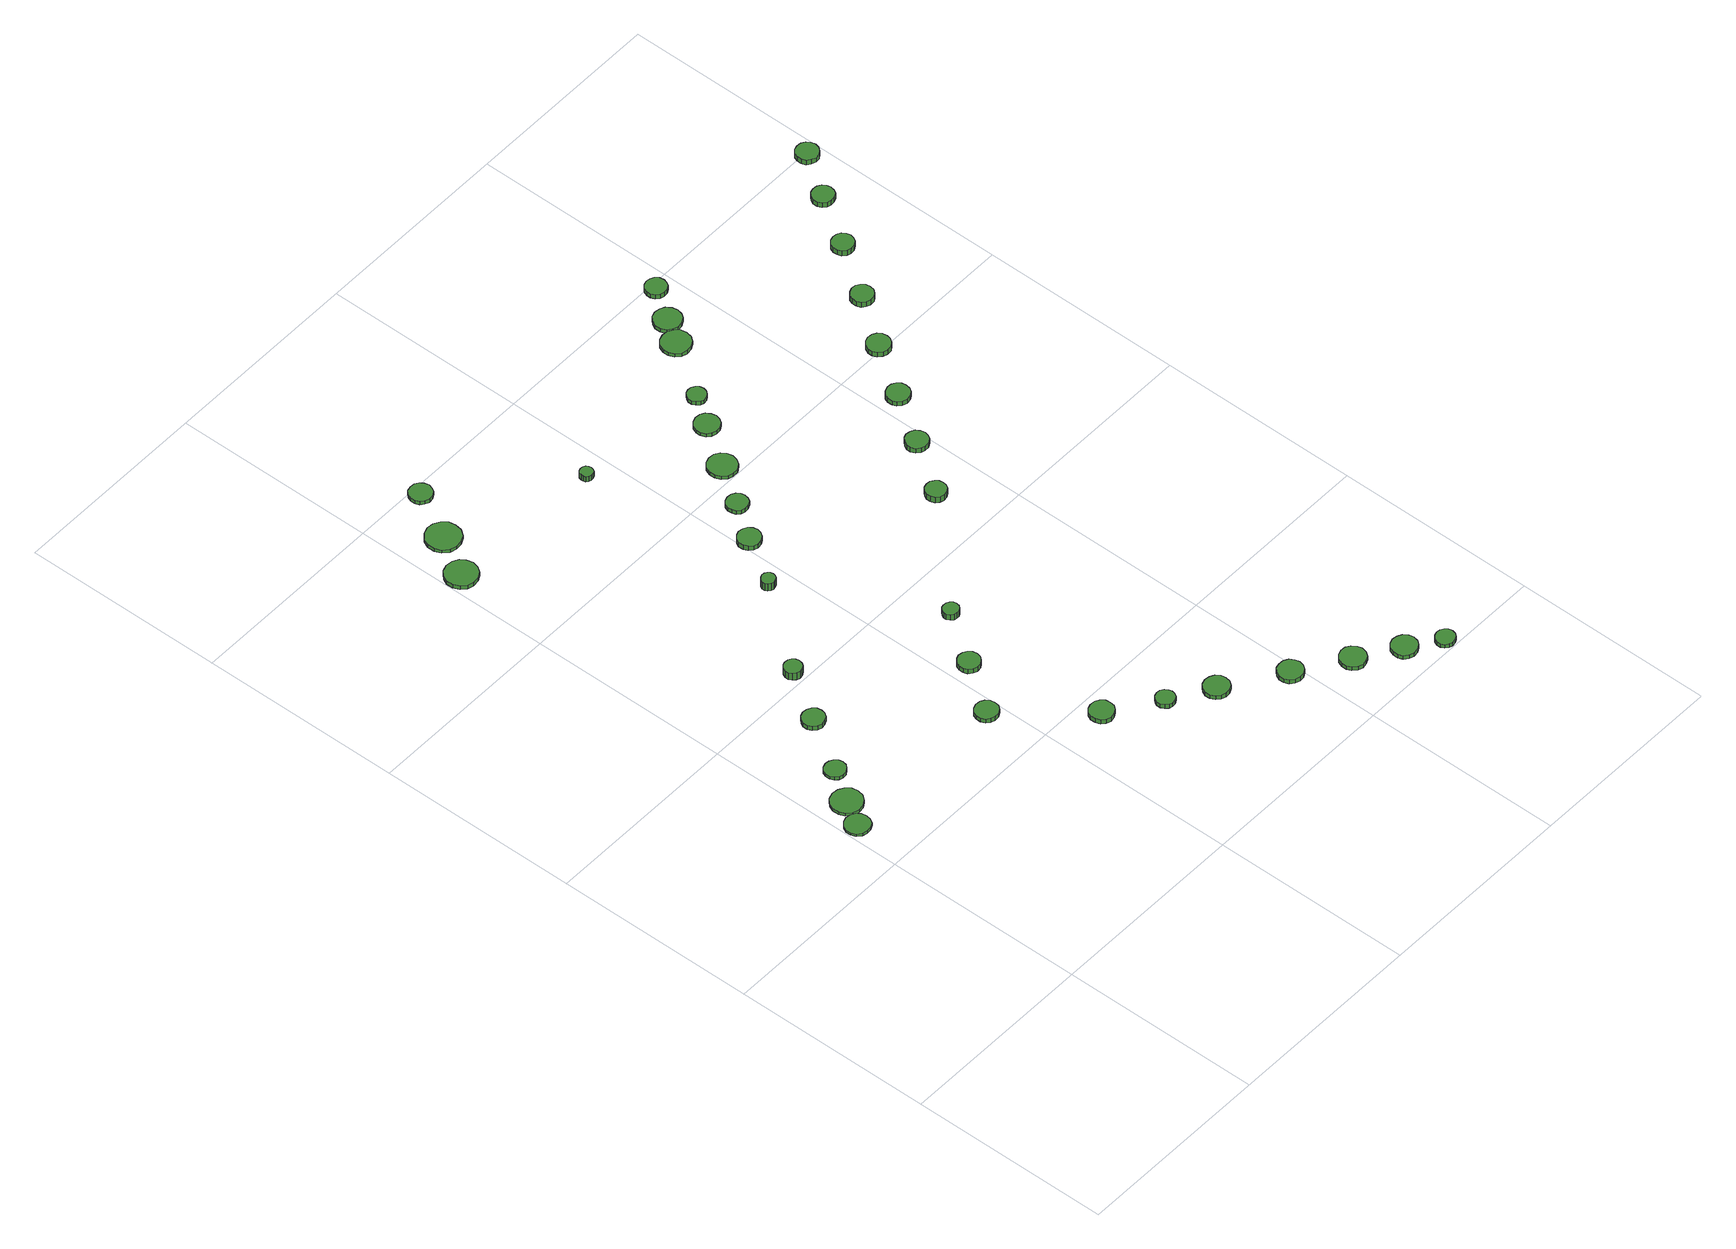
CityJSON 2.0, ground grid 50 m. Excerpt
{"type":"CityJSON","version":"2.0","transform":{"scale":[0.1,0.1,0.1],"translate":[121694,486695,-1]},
"CityObjects":{
"tree1":{"type":"SolitaryVegetationObject","attributes":{"function":"something"},"geometry":[{"type":"MultiSurface","lod":"1","boundaries":[[[0,1,2,3,4,5,6,7,8,9,10,11,12,13,14]],[[15,16,17,18,19,20,21,22,23,24,25,26,27,28,29]],[[0,29,28,1]],[[1,28,27,2]],[[2,27,26,3]],[[3,26,25,4]],[[4,25,24,5]],[[5,24,23,6]],[[6,23,22,7]],[[7,22,21,8]],[[8,21,20,9]],[[9,20,19,10]],[[10,19,18,11]],[[11,18,17,12]],[[12,17,16,13]],[[13,16,15,14]],[[14,15,29,0]]]}]},
"tree2":{"type":"SolitaryVegetationObject","attributes":{"function":"something"},"geometry":[{"type":"MultiSurface","lod":"1","boundaries":[[[30,31,32,33,34,35,36,37,38,39,40,41,42,43,44]],[[45,46,47,48,49,50,51,52,53,54,55,56,57,58,59]],[[30,59,58,31]],[[31,58,57,32]],[[32,57,56,33]],[[33,56,55,34]],[[34,55,54,35]],[[35,54,53,36]],[[36,53,52,37]],[[37,52,51,38]],[[38,51,50,39]],[[39,50,49,40]],[[40,49,48,41]],[[41,48,47,42]],[[42,47,46,43]],[[43,46,45,44]],[[44,45,59,30]]]}]},
"tree3":{"type":"SolitaryVegetationObject","attributes":{"function":"something"},"geometry":[{"type":"MultiSurface","lod":"1","boundaries":[[[60,61,62,63,64,65,66,67,68,69,70,71,72,73,74]],[[75,76,77,78,79,80,81,82,83,84,85,86,87,88,89]],[[60,89,88,61]],[[61,88,87,62]],[[62,87,86,63]],[[63,86,85,64]],[[64,85,84,65]],[[65,84,83,66]],[[66,83,82,67]],[[67,82,81,68]],[[68,81,80,69]],[[69,80,79,70]],[[70,79,78,71]],[[71,78,77,72]],[[72,77,76,73]],[[73,76,75,74]],[[74,75,89,60]]]}]},
"tree4":{"type":"SolitaryVegetationObject","attributes":{"function":"something"},"geometry":[{"type":"MultiSurface","lod":"1","boundaries":[[[90,91,92,93,94,95,96,97,98,99,100,101,102,103,104]],[[105,106,107,108,109,110,111,112,113,114,115,116,117,118,119]],[[90,119,118,91]],[[91,118,117,92]],[[92,117,116,93]],[[93,116,115,94]],[[94,115,114,95]],[[95,114,113,96]],[[96,113,112,97]],[[97,112,111,98]],[[98,111,110,99]],[[99,110,109,100]],[[100,109,108,101]],[[101,108,107,102]],[[102,107,106,103]],[[103,106,105,104]],[[104,105,119,90]]]}]},
"tree5":{"type":"SolitaryVegetationObject","attributes":{"function":"something"},"geometry":[{"type":"MultiSurface","lod":"1","boundaries":[[[120,121,122,123,124,125,126,127,128,129,130,131,132,133,134]],[[135,136,137,138,139,140,141,142,143,144,145,146,147,148,149]],[[120,149,148,121]],[[121,148,147,122]],[[122,147,146,123]],[[123,146,145,124]],[[124,145,144,125]],[[125,144,143,126]],[[126,143,142,127]],[[127,142,141,128]],[[128,141,140,129]],[[129,140,139,130]],[[130,139,138,131]],[[131,138,137,132]],[[132,137,136,133]],[[133,136,135,134]],[[134,135,149,120]]]}]},
"tree6":{"type":"SolitaryVegetationObject","attributes":{"function":"something"},"geometry":[{"type":"MultiSurface","lod":"1","boundaries":[[[150,151,152,153,154,155,156,157,158,159,160,161,162,163,164]],[[165,166,167,168,169,170,171,172,173,174,175,176,177,178,179]],[[150,179,178,151]],[[151,178,177,152]],[[152,177,176,153]],[[153,176,175,154]],[[154,175,174,155]],[[155,174,173,156]],[[156,173,172,157]],[[157,172,171,158]],[[158,171,170,159]],[[159,170,169,160]],[[160,169,168,161]],[[161,168,167,162]],[[162,167,166,163]],[[163,166,165,164]],[[164,165,179,150]]]}]},
"tree7":{"type":"SolitaryVegetationObject","attributes":{"function":"something"},"geometry":[{"type":"MultiSurface","lod":"1","boundaries":[[[180,181,182,183,184,185,186,187,188,189,190,191,192,193,194]],[[195,196,197,198,199,200,201,202,203,204,205,206,207,208,209]],[[180,209,208,181]],[[181,208,207,182]],[[182,207,206,183]],[[183,206,205,184]],[[184,205,204,185]],[[185,204,203,186]],[[186,203,202,187]],[[187,202,201,188]],[[188,201,200,189]],[[189,200,199,190]],[[190,199,198,191]],[[191,198,197,192]],[[192,197,196,193]],[[193,196,195,194]],[[194,195,209,180]]]}]},
"tree8":{"type":"SolitaryVegetationObject","attributes":{"function":"something"},"geometry":[{"type":"MultiSurface","lod":"1","boundaries":[[[210,211,212,213,214,215,216,217,218,219,220,221,222,223,224]],[[225,226,227,228,229,230,231,232,233,234,235,236,237,238,239]],[[210,239,238,211]],[[211,238,237,212]],[[212,237,236,213]],[[213,236,235,214]],[[214,235,234,215]],[[215,234,233,216]],[[216,233,232,217]],[[217,232,231,218]],[[218,231,230,219]],[[219,230,229,220]],[[220,229,228,221]],[[221,228,227,222]],[[222,227,226,223]],[[223,226,225,224]],[[224,225,239,210]]]}]},
"tree9":{"type":"SolitaryVegetationObject","attributes":{"function":"something"},"geometry":[{"type":"MultiSurface","lod":"1","boundaries":[[[240,241,242,243,244,245,246,247,248,249,250,251,252,253,254]],[[255,256,257,258,259,260,261,262,263,264,265,266,267,268,269]],[[240,269,268,241]],[[241,268,267,242]],[[242,267,266,243]],[[243,266,265,244]],[[244,265,264,245]],[[245,264,263,246]],[[246,263,262,247]],[[247,262,261,248]],[[248,261,260,249]],[[249,260,259,250]],[[250,259,258,251]],[[251,258,257,252]],[[252,257,256,253]],[[253,256,255,254]],[[254,255,269,240]]]}]},
"tree10":{"type":"SolitaryVegetationObject","attributes":{"function":"something"},"geometry":[{"type":"MultiSurface","lod":"1","boundaries":[[[270,271,272,273,274,275,276,277,278,279,280,281,282,283,284]],[[285,286,287,288,289,290,291,292,293,294,295,296,297,298,299]],[[270,299,298,271]],[[271,298,297,272]],[[272,297,296,273]],[[273,296,295,274]],[[274,295,294,275]],[[275,294,293,276]],[[276,293,292,277]],[[277,292,291,278]],[[278,291,290,279]],[[279,290,289,280]],[[280,289,288,281]],[[281,288,287,282]],[[282,287,286,283]],[[283,286,285,284]],[[284,285,299,270]]]}]},
"tree11":{"type":"SolitaryVegetationObject","attributes":{"function":"something"},"geometry":[{"type":"MultiSurface","lod":"1","boundaries":[[[300,301,302,303,304,305,306,307,308,309,310,311,312,313,314]],[[315,316,317,318,319,320,321,322,323,324,325,326,327,328,329]],[[300,329,328,301]],[[301,328,327,302]],[[302,327,326,303]],[[303,326,325,304]],[[304,325,324,305]],[[305,324,323,306]],[[306,323,322,307]],[[307,322,321,308]],[[308,321,320,309]],[[309,320,319,310]],[[310,319,318,311]],[[311,318,317,312]],[[312,317,316,313]],[[313,316,315,314]],[[314,315,329,300]]]}]},
"tree12":{"type":"SolitaryVegetationObject","attributes":{"function":"something"},"geometry":[{"type":"MultiSurface","lod":"1","boundaries":[[[330,331,332,333,334,335,336,337,338,339,340,341,342,343,344]],[[345,346,347,348,349,350,351,352,353,354,355,356,357,358,359]],[[330,359,358,331]],[[331,358,357,332]],[[332,357,356,333]],[[333,356,355,334]],[[334,355,354,335]],[[335,354,353,336]],[[336,353,352,337]],[[337,352,351,338]],[[338,351,350,339]],[[339,350,349,340]],[[340,349,348,341]],[[341,348,347,342]],[[342,347,346,343]],[[343,346,345,344]],[[344,345,359,330]]]}]},
"tree13":{"type":"SolitaryVegetationObject","attributes":{"function":"something"},"geometry":[{"type":"MultiSurface","lod":"1","boundaries":[[[360,361,362,363,364,365,366,367,368,369,370,371,372,373,374]],[[375,376,377,378,379,380,381,382,383,384,385,386,387,388,389]],[[360,389,388,361]],[[361,388,387,362]],[[362,387,386,363]],[[363,386,385,364]],[[364,385,384,365]],[[365,384,383,366]],[[366,383,382,367]],[[367,382,381,368]],[[368,381,380,369]],[[369,380,379,370]],[[370,379,378,371]],[[371,378,377,372]],[[372,377,376,373]],[[373,376,375,374]],[[374,375,389,360]]]}]},
"tree14":{"type":"SolitaryVegetationObject","attributes":{"function":"something"},"geometry":[{"type":"MultiSurface","lod":"1","boundaries":[[[390,391,392,393,394,395,396,397,398,399,400,401,402,403,404]],[[405,406,407,408,409,410,411,412,413,414,415,416,417,418,419]],[[390,419,418,391]],[[391,418,417,392]],[[392,417,416,393]],[[393,416,415,394]],[[394,415,414,395]],[[395,414,413,396]],[[396,413,412,397]],[[397,412,411,398]],[[398,411,410,399]],[[399,410,409,400]],[[400,409,408,401]],[[401,408,407,402]],[[402,407,406,403]],[[403,406,405,404]],[[404,405,419,390]]]}]},
"tree15":{"type":"SolitaryVegetationObject","attributes":{"function":"something"},"geometry":[{"type":"MultiSurface","lod":"1","boundaries":[[[420,421,422,423,424,425,426,427,428,429,430,431,432,433,434]],[[435,436,437,438,439,440,441,442,443,444,445,446,447,448,449]],[[420,449,448,421]],[[421,448,447,422]],[[422,447,446,423]],[[423,446,445,424]],[[424,445,444,425]],[[425,444,443,426]],[[426,443,442,427]],[[427,442,441,428]],[[428,441,440,429]],[[429,440,439,430]],[[430,439,438,431]],[[431,438,437,432]],[[432,437,436,433]],[[433,436,435,434]],[[434,435,449,420]]]}]},
"tree16":{"type":"SolitaryVegetationObject","attributes":{"function":"something"},"geometry":[{"type":"MultiSurface","lod":"1","boundaries":[[[450,451,452,453,454,455,456,457,458,459,460,461,462,463,464]],[[465,466,467,468,469,470,471,472,473,474,475,476,477,478,479]],[[450,479,478,451]],[[451,478,477,452]],[[452,477,476,453]],[[453,476,475,454]],[[454,475,474,455]],[[455,474,473,456]],[[456,473,472,457]],[[457,472,471,458]],[[458,471,470,459]],[[459,470,469,460]],[[460,469,468,461]],[[461,468,467,462]],[[462,467,466,463]],[[463,466,465,464]],[[464,465,479,450]]]}]},
"tree17":{"type":"SolitaryVegetationObject","attributes":{"function":"something"},"geometry":[{"type":"MultiSurface","lod":"1","boundaries":[[[480,481,482,483,484,485,486,487,488,489,490,491,492,493,494]],[[495,496,497,498,499,500,501,502,503,504,505,506,507,508,509]],[[480,509,508,481]],[[481,508,507,482]],[[482,507,506,483]],[[483,506,505,484]],[[484,505,504,485]],[[485,504,503,486]],[[486,503,502,487]],[[487,502,501,488]],[[488,501,500,489]],[[489,500,499,490]],[[490,499,498,491]],[[491,498,497,492]],[[492,497,496,493]],[[493,496,495,494]],[[494,495,509,480]]]}]},
"tree18":{"type":"SolitaryVegetationObject","attributes":{"function":"something"}},
"tree19":{"type":"SolitaryVegetationObject","attributes":{"function":"something"},"geometry":[{"type":"MultiSurface","lod":"1","boundaries":[[[510,511,512,513,514,515,516,517,518,519,520,521,522,523,524]],[[525,526,527,528,529,530,531,532,533,534,535,536,537,538,539]],[[510,539,538,511]],[[511,538,537,512]],[[512,537,536,513]],[[513,536,535,514]],[[514,535,534,515]],[[515,534,533,516]],[[516,533,532,517]],[[517,532,531,518]],[[518,531,530,519]],[[519,530,529,520]],[[520,529,528,521]],[[521,528,527,522]],[[522,527,526,523]],[[523,526,525,524]],[[524,525,539,510]]]}]},
"tree20":{"type":"SolitaryVegetationObject","attributes":{"function":"something"},"geometry":[{"type":"MultiSurface","lod":"1","boundaries":[[[540,541,542,543,544,545,546,547,548,549,550,551,552,553,554]],[[555,556,557,558,559,560,561,562,563,564,565,566,567,568,569]],[[540,569,568,541]],[[541,568,567,542]],[[542,567,566,543]],[[543,566,565,544]],[[544,565,564,545]],[[545,564,563,546]],[[546,563,562,547]],[[547,562,561,548]],[[548,561,560,549]],[[549,560,559,550]],[[550,559,558,551]],[[551,558,557,552]],[[552,557,556,553]],[[553,556,555,554]],[[554,555,569,540]]]}]},
"tree21":{"type":"SolitaryVegetationObject","attributes":{"function":"something"}},
"tree22":{"type":"SolitaryVegetationObject","attributes":{"function":"something"},"geometry":[{"type":"MultiSurface","lod":"1","boundaries":[[[570,571,572,573,574,575,576,577,578,579,580,581,582,583,584]],[[585,586,587,588,589,590,591,592,593,594,595,596,597,598,599]],[[570,599,598,571]],[[571,598,597,572]],[[572,597,596,573]],[[573,596,595,574]],[[574,595,594,575]],[[575,594,593,576]],[[576,593,592,577]],[[577,592,591,578]],[[578,591,590,579]],[[579,590,589,580]],[[580,589,588,581]],[[581,588,587,582]],[[582,587,586,583]],[[583,586,585,584]],[[584,585,599,570]]]}]},
"tree23":{"type":"SolitaryVegetationObject","attributes":{"function":"something"}},
"tree24":{"type":"SolitaryVegetationObject","attributes":{"function":"something"},"geometry":[{"type":"MultiSurface","lod":"1","boundaries":[[[600,601,602,603,604,605,606,607,608,609,610,611,612,613,614]],[[615,616,617,618,619,620,621,622,623,624,625,626,627,628,629]],[[600,629,628,601]],[[601,628,627,602]],[[602,627,626,603]],[[603,626,625,604]],[[604,625,624,605]],[[605,624,623,606]],[[606,623,622,607]],[[607,622,621,608]],[[608,621,620,609]],[[609,620,619,610]],[[610,619,618,611]],[[611,618,617,612]],[[612,617,616,613]],[[613,616,615,614]],[[614,615,629,600]]]}]},
"tree25":{"type":"SolitaryVegetationObject","attributes":{"function":"something"},"geometry":[{"type":"MultiSurface","lod":"1","boundaries":[[[630,631,632,633,634,635,636,637,638,639,640,641,642,643,644]],[[645,646,647,648,649,650,651,652,653,654,655,656,657,658,659]],[[630,659,658,631]],[[631,658,657,632]],[[632,657,656,633]],[[633,656,655,634]],[[634,655,654,635]],[[635,654,653,636]],[[636,653,652,637]],[[637,652,651,638]],[[638,651,650,639]],[[639,650,649,640]],[[640,649,648,641]],[[641,648,647,642]],[[642,647,646,643]],[[643,646,645,644]],[[644,645,659,630]]]}]},
"tree26":{"type":"SolitaryVegetationObject","attributes":{"function":"something"},"geometry":[{"type":"MultiSurface","lod":"1","boundaries":[[[660,661,662,663,664,665,666,667,668,669,670,671,672,673,674]],[[675,676,677,678,679,680,681,682,683,684,685,686,687,688,689]],[[660,689,688,661]],[[661,688,687,662]],[[662,687,686,663]],[[663,686,685,664]],[[664,685,684,665]],[[665,684,683,666]],[[666,683,682,667]],[[667,682,681,668]],[[668,681,680,669]],[[669,680,679,670]],[[670,679,678,671]],[[671,678,677,672]],[[672,677,676,673]],[[673,676,675,674]],[[674,675,689,660]]]}]},
"tree27":{"type":"SolitaryVegetationObject","attributes":{"function":"something"},"geometry":[{"type":"MultiSurface","lod":"1","boundaries":[[[690,691,692,693,694,695,696,697,698,699,700,701,702,703,704]],[[705,706,707,708,709,710,711,712,713,714,715,716,717,718,719]],[[690,719,718,691]],[[691,718,717,692]],[[692,717,716,693]],[[693,716,715,694]],[[694,715,714,695]],[[695,714,713,696]],[[696,713,712,697]],[[697,712,711,698]],[[698,711,710,699]],[[699,710,709,700]],[[700,709,708,701]],[[701,708,707,702]],[[702,707,706,703]],[[703,706,705,704]],[[704,705,719,690]]]}]},
"tree28":{"type":"SolitaryVegetationObject","attributes":{"function":"something"},"geometry":[{"type":"MultiSurface","lod":"1","boundaries":[[[720,721,722,723,724,725,726,727,728,729,730,731,732,733,734]],[[735,736,737,738,739,740,741,742,743,744,745,746,747,748,749]],[[720,749,748,721]],[[721,748,747,722]],[[722,747,746,723]],[[723,746,745,724]],[[724,745,744,725]],[[725,744,743,726]],[[726,743,742,727]],[[727,742,741,728]],[[728,741,740,729]],[[729,740,739,730]],[[730,739,738,731]],[[731,738,737,732]],[[732,737,736,733]],[[733,736,735,734]],[[734,735,749,720]]]}]},
"tree29":{"type":"SolitaryVegetationObject","attributes":{"function":"something"},"geometry":[{"type":"MultiSurface","lod":"1","boundaries":[[[750,751,752,753,754,755,756,757,758,759,760,761,762,763,764]],[[765,766,767,768,769,770,771,772,773,774,775,776,777,778,779]],[[750,779,778,751]],[[751,778,777,752]],[[752,777,776,753]],[[753,776,775,754]],[[754,775,774,755]],[[755,774,773,756]],[[756,773,772,757]],[[757,772,771,758]],[[758,771,770,759]],[[759,770,769,760]],[[760,769,768,761]],[[761,768,767,762]],[[762,767,766,763]],[[763,766,765,764]],[[764,765,779,750]]]}]},
"tree30":{"type":"SolitaryVegetationObject","attributes":{"function":"something"},"geometry":[{"type":"MultiSurface","lod":"1","boundaries":[[[780,781,782,783,784,785,786,787,788,789,790,791,792,793,794]],[[795,796,797,798,799,800,801,802,803,804,805,806,807,808,809]],[[780,809,808,781]],[[781,808,807,782]],[[782,807,806,783]],[[783,806,805,784]],[[784,805,804,785]],[[785,804,803,786]],[[786,803,802,787]],[[787,802,801,788]],[[788,801,800,789]],[[789,800,799,790]],[[790,799,798,791]],[[791,798,797,792]],[[792,797,796,793]],[[793,796,795,794]],[[794,795,809,780]]]}]},
"tree31":{"type":"SolitaryVegetationObject","attributes":{"function":"something"},"geometry":[{"type":"MultiSurface","lod":"1","boundaries":[[[810,811,812,813,814,815,816,817,818,819,820,821,822,823,824]],[[825,826,827,828,829,830,831,832,833,834,835,836,837,838,839]],[[810,839,838,811]],[[811,838,837,812]],[[812,837,836,813]],[[813,836,835,814]],[[814,835,834,815]],[[815,834,833,816]],[[816,833,832,817]],[[817,832,831,818]],[[818,831,830,819]],[[819,830,829,820]],[[820,829,828,821]],[[821,828,827,822]],[[822,827,826,823]],[[823,826,825,824]],[[824,825,839,810]]]}]},
"tree32":{"type":"SolitaryVegetationObject","attributes":{"function":"something"},"geometry":[{"type":"MultiSurface","lod":"1","boundaries":[[[840,841,842,843,844,845,846,847,848,849,850,851,852,853,854]],[[855,856,857,858,859,860,861,862,863,864,865,866,867,868,869]],[[840,869,868,841]],[[841,868,867,842]],[[842,867,866,843]],[[843,866,865,844]],[[844,865,864,845]],[[845,864,863,846]],[[846,863,862,847]],[[847,862,861,848]],[[848,861,860,849]],[[849,860,859,850]],[[850,859,858,851]],[[851,858,857,852]],[[852,857,856,853]],[[853,856,855,854]],[[854,855,869,840]]]}]},
"tree33":{"type":"SolitaryVegetationObject","attributes":{"function":"something"},"geometry":[{"type":"MultiSurface","lod":"1","boundaries":[[[870,871,872,873,874,875,876,877,878,879,880,881,882,883,884]],[[885,886,887,888,889,890,891,892,893,894,895,896,897,898,899]],[[870,899,898,871]],[[871,898,897,872]],[[872,897,896,873]],[[873,896,895,874]],[[874,895,894,875]],[[875,894,893,876]],[[876,893,892,877]],[[877,892,891,878]],[[878,891,890,879]],[[879,890,889,880]],[[880,889,888,881]],[[881,888,887,882]],[[882,887,886,883]],[[883,886,885,884]],[[884,885,899,870]]]}]},
"tree34":{"type":"SolitaryVegetationObject","attributes":{"function":"something"},"geometry":[{"type":"MultiSurface","lod":"1","boundaries":[[[900,901,902,903,904,905,906,907,908,909,910,911,912,913,914]],[[915,916,917,918,919,920,921,922,923,924,925,926,927,928,929]],[[900,929,928,901]],[[901,928,927,902]],[[902,927,926,903]],[[903,926,925,904]],[[904,925,924,905]],[[905,924,923,906]],[[906,923,922,907]],[[907,922,921,908]],[[908,921,920,909]],[[909,920,919,910]],[[910,919,918,911]],[[911,918,917,912]],[[912,917,916,913]],[[913,916,915,914]],[[914,915,929,900]]]}]},
"tree35":{"type":"SolitaryVegetationObject","attributes":{"function":"something"},"geometry":[{"type":"MultiSurface","lod":"1","boundaries":[[[930,931,932,933,934,935,936,937,938,939,940,941,942,943,944]],[[945,946,947,948,949,950,951,952,953,954,955,956,957,958,959]],[[930,959,958,931]],[[931,958,957,932]],[[932,957,956,933]],[[933,956,955,934]],[[934,955,954,935]],[[935,954,953,936]],[[936,953,952,937]],[[937,952,951,938]],[[938,951,950,939]],[[939,950,949,940]],[[940,949,948,941]],[[941,948,947,942]],[[942,947,946,943]],[[943,946,945,944]],[[944,945,959,930]]]}]},
"tree36":{"type":"SolitaryVegetationObject","attributes":{"function":"something"},"geometry":[{"type":"MultiSurface","lod":"1","boundaries":[[[960,961,962,963,964,965,966,967,968,969,970,971,972,973,974]],[[975,976,977,978,979,980,981,982,983,984,985,986,987,988,989]],[[960,989,988,961]],[[961,988,987,962]],[[962,987,986,963]],[[963,986,985,964]],[[964,985,984,965]],[[965,984,983,966]],[[966,983,982,967]],[[967,982,981,968]],[[968,981,980,969]],[[969,980,979,970]],[[970,979,978,971]],[[971,978,977,972]],[[972,977,976,973]],[[973,976,975,974]],[[974,975,989,960]]]}]},
"tree37":{"type":"SolitaryVegetationObject","attributes":{"function":"something"},"geometry":[{"type":"MultiSurface","lod":"1","boundaries":[[[990,991,992,993,994,995,996,997,998,999,1000,1001,1002,1003,1004]],[[1005,1006,1007,1008,1009,1010,1011,1012,1013,1014,1015,1016,1017,1018,1019]],[[990,1019,1018,991]],[[991,1018,1017,992]],[[992,1017,1016,993]],[[993,1016,1015,994]],[[994,1015,1014,995]],[[995,1014,1013,996]],[[996,1013,1012,997]],[[997,1012,1011,998]],[[998,1011,1010,999]],[[999,1010,1009,1000]],[[1000,1009,1008,1001]],[[1001,1008,1007,1002]],[[1002,1007,1006,1003]],[[1003,1006,1005,1004]],[[1004,1005,1019,990]]]}]},
"tree38":{"type":"SolitaryVegetationObject","attributes":{"function":"something"},"geometry":[{"type":"MultiSurface","lod":"1","boundaries":[[[1020,1021,1022,1023,1024,1025,1026,1027,1028,1029,1030,1031,1032,1033,1034]],[[1035,1036,1037,1038,1039,1040,1041,1042,1043,1044,1045,1046,1047,1048,1049]],[[1020,1049,1048,1021]],[[1021,1048,1047,1022]],[[1022,1047,1046,1023]],[[1023,1046,1045,1024]],[[1024,1045,1044,1025]],[[1025,1044,1043,1026]],[[1026,1043,1042,1027]],[[1027,1042,1041,1028]],[[1028,1041,1040,1029]],[[1029,1040,1039,1030]],[[1030,1039,1038,1031]],[[1031,1038,1037,1032]],[[1032,1037,1036,1033]],[[1033,1036,1035,1034]],[[1034,1035,1049,1020]]]}]},
"tree39":{"type":"SolitaryVegetationObject","attributes":{"function":"something"},"geometry":[{"type":"MultiSurface","lod":"1","boundaries":[[[1050,1051,1052,1053,1054,1055,1056,1057,1058,1059,1060,1061,1062,1063,1064]],[[1065,1066,1067,1068,1069,1070,1071,1072,1073,1074,1075,1076,1077,1078,1079]],[[1050,1079,1078,1051]],[[1051,1078,1077,1052]],[[1052,1077,1076,1053]],[[1053,1076,1075,1054]],[[1054,1075,1074,1055]],[[1055,1074,1073,1056]],[[1056,1073,1072,1057]],[[1057,1072,1071,1058]],[[1058,1071,1070,1059]],[[1059,1070,1069,1060]],[[1060,1069,1068,1061]],[[1061,1068,1067,1062]],[[1062,1067,1066,1063]],[[1063,1066,1065,1064]],[[1064,1065,1079,1050]]]}]}
},
"vertices":[
[64,632,15],[61,645,15],[54,655,15],[43,661,15],[30,663,15],[18,659,15],[8,650,15],[3,638,15],[3,626,15],[8,614,15],[18,605,15],[30,602,15],[43,603,15],[54,609,15],[61,620,15],[61,620,8],[54,609,8],[43,603,8],[30,602,8],[18,605,8],[8,614,8],[3,626,8],[3,638,8],[8,650,8],[18,659,8],[30,663,8],[43,661,8],[54,655,8],[61,645,8],[64,632,8],
[107,693,16],[104,709,16],[94,721,16],[81,729,16],[65,731,16],[50,726,16],[38,715,16],[32,701,16],[32,685,16],[38,671,16],[50,660,16],[65,655,16],[81,657,16],[94,665,16],[104,678,16],[104,678,8],[94,665,8],[81,657,8],[65,655,8],[50,660,8],[38,671,8],[32,685,8],[32,701,8],[38,715,8],[50,726,8],[65,731,8],[81,729,8],[94,721,8],[104,709,8],[107,693,8],
[150,773,17],[148,783,17],[141,792,17],[132,797,17],[121,798,17],[111,795,17],[103,788,17],[99,778,17],[99,767,17],[103,758,17],[111,750,17],[121,747,17],[132,748,17],[141,754,17],[148,762,17],[148,762,8],[141,754,8],[132,748,8],[121,747,8],[111,750,8],[103,758,8],[99,767,8],[99,778,8],[103,788,8],[111,795,8],[121,798,8],[132,797,8],[141,792,8],[148,783,8],[150,773,8],
[233,904,21],[231,915,21],[224,924,21],[214,929,21],[203,931,21],[192,927,21],[184,919,21],[179,909,21],[179,898,21],[184,888,21],[192,880,21],[203,877,21],[214,878,21],[224,883,21],[231,893,21],[231,893,8],[224,883,8],[214,878,8],[203,877,8],[192,880,8],[184,888,8],[179,898,8],[179,909,8],[184,919,8],[192,927,8],[203,931,8],[214,929,8],[224,924,8],[231,915,8],[233,904,8],
[81,1757,17],[77,1773,17],[68,1786,17],[54,1794,17],[37,1796,17],[22,1791,17],[10,1780,17],[3,1765,17],[3,1749,17],[10,1734,17],[22,1723,17],[37,1718,17],[54,1720,17],[68,1728,17],[77,1741,17],[77,1741,6],[68,1728,6],[54,1720,6],[37,1718,6],[22,1723,6],[10,1734,6],[3,1749,6],[3,1765,6],[10,1780,6],[22,1791,6],[37,1796,6],[54,1794,6],[68,1786,6],[77,1773,6],[81,1757,6],
[308,1030,28],[306,1039,28],[301,1046,28],[293,1050,28],[284,1051,28],[276,1049,28],[269,1043,28],[265,1034,28],[265,1025,28],[269,1017,28],[276,1011,28],[284,1008,28],[293,1009,28],[301,1014,28],[306,1021,28],[306,1021,7],[301,1014,7],[293,1009,7],[284,1008,7],[276,1011,7],[269,1017,7],[265,1025,7],[265,1034,7],[269,1043,7],[276,1049,7],[284,1051,7],[293,1050,7],[301,1046,7],[306,1039,7],[308,1030,7],
[493,636,19],[491,647,19],[484,657,19],[474,662,19],[462,664,19],[451,660,19],[442,652,19],[438,642,19],[438,630,19],[442,619,19],[451,612,19],[462,608,19],[474,609,19],[484,615,19],[491,624,19],[491,624,7],[484,615,7],[474,609,7],[462,608,7],[451,612,7],[442,619,7],[438,630,7],[438,642,7],[442,652,7],[451,660,7],[462,664,7],[474,662,7],[484,657,7],[491,647,7],[493,636,7],
[142,1858,15],[139,1875,15],[128,1889,15],[113,1898,15],[96,1900,15],[79,1894,15],[66,1883,15],[59,1867,15],[59,1849,15],[66,1833,15],[79,1821,15],[96,1816,15],[113,1818,15],[128,1826,15],[139,1841,15],[139,1841,6],[128,1826,6],[113,1818,6],[96,1816,6],[79,1821,6],[66,1833,6],[59,1849,6],[59,1867,6],[66,1883,6],[79,1894,6],[96,1900,6],[113,1898,6],[128,1889,6],[139,1875,6],[142,1858,6],
[654,447,19],[652,459,19],[644,469,19],[634,475,19],[621,476,19],[610,472,19],[601,464,19],[596,453,19],[596,441,19],[601,429,19],[610,421,19],[621,417,19],[634,419,19],[644,425,19],[652,435,19],[652,435,7],[644,425,7],[634,419,7],[621,417,7],[610,421,7],[601,429,7],[596,441,7],[596,453,7],[601,464,7],[610,472,7],[621,476,7],[634,475,7],[644,469,7],[652,459,7],[654,447,7],
[194,1978,16],[191,1989,16],[185,1998,16],[175,2004,16],[163,2005,16],[152,2002,16],[144,1994,16],[139,1983,16],[139,1972,16],[144,1961,16],[152,1954,16],[163,1950,16],[175,1951,16],[185,1957,16],[191,1966,16],[191,1966,6],[185,1957,6],[175,1951,6],[163,1950,6],[152,1954,6],[144,1961,6],[139,1972,6],[139,1983,6],[144,1994,6],[152,2002,6],[163,2005,6],[175,2004,6],[185,1998,6],[191,1989,6],[194,1978,6],
[577,758,20],[575,769,20],[568,778,20],[559,783,20],[547,785,20],[537,781,20],[528,774,20],[524,763,20],[524,752,20],[528,742,20],[537,734,20],[547,731,20],[559,732,20],[568,738,20],[575,747,20],[575,747,7],[568,738,7],[559,732,7],[547,731,7],[537,734,7],[528,742,7],[524,752,7],[524,763,7],[528,774,7],[537,781,7],[547,785,7],[559,783,7],[568,778,7],[575,769,7],[577,758,7],
[465,1237,30],[463,1244,30],[459,1249,30],[453,1253,30],[446,1254,30],[440,1251,30],[434,1247,30],[431,1240,30],[431,1233,30],[434,1227,30],[440,1222,30],[446,1220,30],[453,1221,30],[459,1224,30],[463,1230,30],[463,1230,7],[459,1224,7],[453,1221,7],[446,1220,7],[440,1222,7],[434,1227,7],[431,1233,7],[431,1240,7],[434,1247,7],[440,1251,7],[446,1254,7],[453,1253,7],[459,1249,7],[463,1244,7],[465,1237,7],
[765,367,19],[763,376,19],[758,384,19],[749,389,19],[740,390,19],[731,387,19],[724,380,19],[720,372,19],[720,362,19],[724,354,19],[731,347,19],[740,344,19],[749,345,19],[758,350,19],[763,358,19],[763,358,7],[758,350,7],[749,345,7],[740,344,7],[731,347,7],[724,354,7],[720,362,7],[720,372,7],[724,380,7],[731,387,7],[740,390,7],[749,389,7],[758,384,7],[763,376,7],[765,367,7],
[658,884,24],[656,892,24],[651,898,24],[644,902,24],[636,903,24],[629,901,24],[623,895,24],[619,888,24],[619,880,24],[623,873,24],[629,867,24],[636,865,24],[644,865,24],[651,869,24],[656,876,24],[656,876,7],[651,869,7],[644,865,7],[636,865,7],[629,867,7],[623,873,7],[619,880,7],[619,888,7],[623,895,7],[629,901,7],[636,903,7],[644,902,7],[651,898,7],[656,892,7],[658,884,7],
[548,1352,21],[546,1363,21],[539,1373,21],[529,1378,21],[517,1380,21],[506,1376,21],[498,1368,21],[493,1358,21],[493,1346,21],[498,1336,21],[506,1328,21],[517,1324,21],[529,1326,21],[539,1331,21],[546,1341,21],[546,1341,7],[539,1331,7],[529,1326,7],[517,1324,7],[506,1328,7],[498,1336,7],[493,1346,7],[493,1358,7],[498,1368,7],[506,1376,7],[517,1380,7],[529,1378,7],[539,1373,7],[546,1363,7],[548,1352,7],
[870,305,19],[868,318,19],[860,328,19],[849,334,19],[836,336,19],[824,332,19],[815,323,19],[809,311,19],[809,299,19],[815,287,19],[824,279,19],[836,275,19],[849,276,19],[860,282,19],[868,293,19],[868,293,7],[860,282,7],[849,276,7],[836,275,7],[824,279,7],[815,287,7],[809,299,7],[809,311,7],[815,323,7],[824,332,7],[836,336,7],[849,334,7],[860,328,7],[868,318,7],[870,305,7],
[455,1742,22],[453,1748,22],[450,1754,22],[444,1757,22],[437,1758,22],[431,1756,22],[426,1751,22],[424,1745,22],[424,1739,22],[426,1733,22],[431,1729,22],[437,1727,22],[444,1727,22],[450,1730,22],[453,1736,22],[453,1736,6],[450,1730,6],[444,1727,6],[437,1727,6],[431,1729,6],[426,1733,6],[424,1739,6],[424,1745,6],[426,1751,6],[431,1756,6],[437,1758,6],[444,1757,6],[450,1754,6],[453,1748,6],[455,1742,6],
[610,1441,17],[608,1451,17],[602,1460,17],[592,1465,17],[581,1466,17],[571,1463,17],[563,1456,17],[559,1446,17],[559,1435,17],[563,1425,17],[571,1418,17],[581,1415,17],[592,1416,17],[602,1421,17],[608,1430,17],[608,1430,6],[602,1421,6],[592,1416,6],[581,1415,6],[571,1418,6],[563,1425,6],[559,1435,6],[559,1446,6],[563,1456,6],[571,1463,6],[581,1466,6],[592,1465,6],[602,1460,6],[608,1451,6],[610,1441,6],
[1008,214,20],[1005,226,20],[998,237,20],[987,243,20],[974,244,20],[962,241,20],[952,232,20],[947,220,20],[947,208,20],[952,196,20],[962,188,20],[974,184,20],[987,185,20],[998,191,20],[1005,202,20],[1005,202,8],[998,191,8],[987,185,8],[974,184,8],[962,188,8],[952,196,8],[947,208,8],[947,220,8],[952,232,8],[962,241,8],[974,244,8],[987,243,8],[998,237,8],[1005,226,8],[1008,214,8],
[683,1537,15],[680,1551,15],[672,1563,15],[659,1571,15],[644,1572,15],[631,1568,15],[620,1558,15],[614,1544,15],[614,1530,15],[620,1516,15],[631,1506,15],[644,1502,15],[659,1503,15],[672,1511,15],[680,1523,15],[680,1523,6],[672,1511,6],[659,1503,6],[644,1502,6],[631,1506,6],[620,1516,6],[614,1530,6],[614,1544,6],[620,1558,6],[631,1568,6],[644,1572,6],[659,1571,6],[672,1563,6],[680,1551,6],[683,1537,6],
[1126,138,19],[1123,150,19],[1115,161,19],[1104,168,19],[1091,169,19],[1079,165,19],[1069,156,19],[1064,144,19],[1064,131,19],[1069,119,19],[1079,110,19],[1091,106,19],[1104,108,19],[1115,114,19],[1123,125,19],[1123,125,8],[1115,114,8],[1104,108,8],[1091,106,8],[1079,110,8],[1069,119,8],[1064,131,8],[1064,144,8],[1069,156,8],[1079,165,8],[1091,169,8],[1104,168,8],[1115,161,8],[1123,150,8],[1126,138,8],
[749,1640,16],[746,1652,16],[739,1663,16],[728,1669,16],[715,1670,16],[703,1666,16],[694,1658,16],[689,1646,16],[689,1634,16],[694,1622,16],[703,1614,16],[715,1610,16],[728,1611,16],[739,1617,16],[746,1628,16],[746,1628,6],[739,1617,6],[728,1611,6],[715,1610,6],[703,1614,6],[694,1622,6],[689,1634,6],[689,1646,6],[694,1658,6],[703,1666,6],[715,1670,6],[728,1669,6],[739,1663,6],[746,1652,6],[749,1640,6],
[1223,75,19],[1220,87,19],[1212,98,19],[1201,104,19],[1188,106,19],[1176,102,19],[1166,93,19],[1161,81,19],[1161,68,19],[1166,56,19],[1176,48,19],[1188,44,19],[1201,45,19],[1212,52,19],[1220,62,19],[1220,62,8],[1212,52,8],[1201,45,8],[1188,44,8],[1176,48,8],[1166,56,8],[1161,68,8],[1161,81,8],[1166,93,8],[1176,102,8],[1188,106,8],[1201,104,8],[1212,98,8],[1220,87,8],[1223,75,8],
[910,1136,24],[908,1146,24],[902,1154,24],[893,1160,24],[883,1161,24],[873,1158,24],[865,1151,24],[861,1141,24],[861,1131,24],[865,1121,24],[873,1114,24],[883,1111,24],[893,1112,24],[902,1117,24],[908,1126,24],[908,1126,7],[902,1117,7],[893,1112,7],[883,1111,7],[873,1114,7],[865,1121,7],[861,1131,7],[861,1141,7],[865,1151,7],[873,1158,7],[883,1161,7],[893,1160,7],[902,1154,7],[908,1146,7],[910,1136,7],
[1291,24,19],[1289,34,19],[1283,41,19],[1275,46,19],[1265,47,19],[1256,44,19],[1248,38,19],[1244,29,19],[1244,19,19],[1248,10,19],[1256,4,19],[1265,1,19],[1275,2,19],[1283,7,19],[1289,15,19],[1289,15,8],[1283,7,8],[1275,2,8],[1265,1,8],[1256,4,8],[1248,10,8],[1244,19,8],[1244,29,8],[1248,38,8],[1256,44,8],[1265,47,8],[1275,46,8],[1283,41,8],[1289,34,8],[1291,24,8],
[792,1712,17],[790,1721,17],[784,1729,17],[776,1734,17],[767,1735,17],[758,1732,17],[751,1725,17],[747,1717,17],[747,1707,17],[751,1699,17],[758,1692,17],[767,1689,17],[776,1690,17],[784,1695,17],[790,1703,17],[790,1703,6],[784,1695,6],[776,1690,6],[767,1689,6],[758,1692,6],[751,1699,6],[747,1707,6],[747,1717,6],[751,1725,6],[758,1732,6],[767,1735,6],[776,1734,6],[784,1729,6],[790,1721,6],[792,1712,6],
[999,1263,21],[996,1274,21],[990,1284,21],[980,1289,21],[968,1291,21],[958,1287,21],[949,1279,21],[944,1269,21],[944,1258,21],[949,1247,21],[958,1240,21],[968,1236,21],[980,1237,21],[990,1243,21],[996,1252,21],[996,1252,7],[990,1243,7],[980,1237,7],[968,1236,7],[958,1240,7],[949,1247,7],[944,1258,7],[944,1269,7],[949,1279,7],[958,1287,7],[968,1291,7],[980,1289,7],[990,1284,7],[996,1274,7],[999,1263,7],
[894,1846,16],[891,1861,16],[882,1872,16],[869,1880,16],[854,1881,16],[840,1877,16],[829,1867,16],[823,1853,16],[823,1839,16],[829,1825,16],[840,1815,16],[854,1811,16],[869,1812,16],[882,1820,16],[891,1832,16],[891,1832,6],[882,1820,6],[869,1812,6],[854,1811,6],[840,1815,6],[829,1825,6],[823,1839,6],[823,1853,6],[829,1867,6],[840,1877,6],[854,1881,6],[869,1880,6],[882,1872,6],[891,1861,6],[894,1846,6],
[1079,1384,20],[1077,1396,20],[1070,1405,20],[1060,1411,20],[1048,1412,20],[1037,1408,20],[1028,1401,20],[1024,1390,20],[1024,1378,20],[1028,1368,20],[1037,1360,20],[1048,1356,20],[1060,1357,20],[1070,1363,20],[1077,1373,20],[1077,1373,7],[1070,1363,7],[1060,1357,7],[1048,1356,7],[1037,1360,7],[1028,1368,7],[1024,1378,7],[1024,1390,7],[1028,1401,7],[1037,1408,7],[1048,1412,7],[1060,1411,7],[1070,1405,7],[1077,1396,7],[1079,1384,7],
[931,1904,17],[928,1917,17],[920,1929,17],[908,1935,17],[894,1937,17],[881,1933,17],[871,1923,17],[865,1911,17],[865,1897,17],[871,1884,17],[881,1875,17],[894,1870,17],[908,1872,17],[920,1879,17],[928,1890,17],[928,1890,6],[920,1879,6],[908,1872,6],[894,1870,6],[881,1875,6],[871,1884,6],[865,1897,6],[865,1911,6],[871,1923,6],[881,1933,6],[894,1937,6],[908,1935,6],[920,1929,6],[928,1917,6],[931,1904,6],
[979,1983,18],[977,1994,18],[970,2003,18],[961,2008,18],[950,2009,18],[940,2006,18],[932,1999,18],[928,1989,18],[928,1978,18],[932,1968,18],[940,1961,18],[950,1958,18],[961,1959,18],[970,1964,18],[977,1973,18],[977,1973,6],[970,1964,6],[961,1959,6],[950,1958,6],[940,1961,6],[932,1968,6],[928,1978,6],[928,1989,6],[932,1999,6],[940,2006,6],[950,2009,6],[961,2008,6],[970,2003,6],[977,1994,6],[979,1983,6],
[1163,1510,20],[1161,1522,20],[1154,1532,20],[1144,1537,20],[1132,1539,20],[1121,1535,20],[1112,1527,20],[1107,1516,20],[1107,1504,20],[1112,1494,20],[1121,1486,20],[1132,1482,20],[1144,1483,20],[1154,1489,20],[1161,1499,20],[1161,1499,6],[1154,1489,6],[1144,1483,6],[1132,1482,6],[1121,1486,6],[1112,1494,6],[1107,1504,6],[1107,1516,6],[1112,1527,6],[1121,1535,6],[1132,1539,6],[1144,1537,6],[1154,1532,6],[1161,1522,6],[1163,1510,6],
[1249,1631,21],[1247,1642,21],[1240,1651,21],[1231,1657,21],[1219,1658,21],[1209,1654,21],[1200,1647,21],[1196,1637,21],[1196,1625,21],[1200,1615,21],[1209,1608,21],[1219,1604,21],[1231,1605,21],[1240,1611,21],[1247,1620,21],[1247,1620,6],[1240,1611,6],[1231,1605,6],[1219,1604,6],[1209,1608,6],[1200,1615,6],[1196,1625,6],[1196,1637,6],[1200,1647,6],[1209,1654,6],[1219,1658,6],[1231,1657,6],[1240,1651,6],[1247,1642,6],[1249,1631,6],
[1338,1761,20],[1335,1772,20],[1329,1781,20],[1319,1786,20],[1308,1787,20],[1298,1784,20],[1289,1776,20],[1285,1766,20],[1285,1755,20],[1289,1745,20],[1298,1737,20],[1308,1734,20],[1319,1735,20],[1329,1741,20],[1335,1750,20],[1335,1750,5],[1329,1741,5],[1319,1735,5],[1308,1734,5],[1298,1737,5],[1289,1745,5],[1285,1755,5],[1285,1766,5],[1289,1776,5],[1298,1784,5],[1308,1787,5],[1319,1786,5],[1329,1781,5],[1335,1772,5],[1338,1761,5],
[1417,1885,20],[1415,1895,20],[1409,1904,20],[1399,1910,20],[1388,1911,20],[1378,1908,20],[1370,1900,20],[1365,1890,20],[1365,1879,20],[1370,1869,20],[1378,1862,20],[1388,1859,20],[1399,1860,20],[1409,1865,20],[1415,1874,20],[1415,1874,5],[1409,1865,5],[1399,1860,5],[1388,1859,5],[1378,1862,5],[1370,1869,5],[1365,1879,5],[1365,1890,5],[1370,1900,5],[1378,1908,5],[1388,1911,5],[1399,1910,5],[1409,1904,5],[1415,1895,5],[1417,1885,5],
[1492,1992,20],[1489,2003,20],[1483,2012,20],[1473,2018,20],[1462,2019,20],[1451,2016,20],[1442,2008,20],[1438,1998,20],[1438,1987,20],[1442,1976,20],[1451,1969,20],[1462,1965,20],[1473,1966,20],[1483,1972,20],[1489,1981,20],[1489,1981,6],[1483,1972,6],[1473,1966,6],[1462,1965,6],[1451,1969,6],[1442,1976,6],[1438,1987,6],[1438,1998,6],[1442,2008,6],[1451,2016,6],[1462,2019,6],[1473,2018,6],[1483,2012,6],[1489,2003,6],[1492,1992,6]
]}
